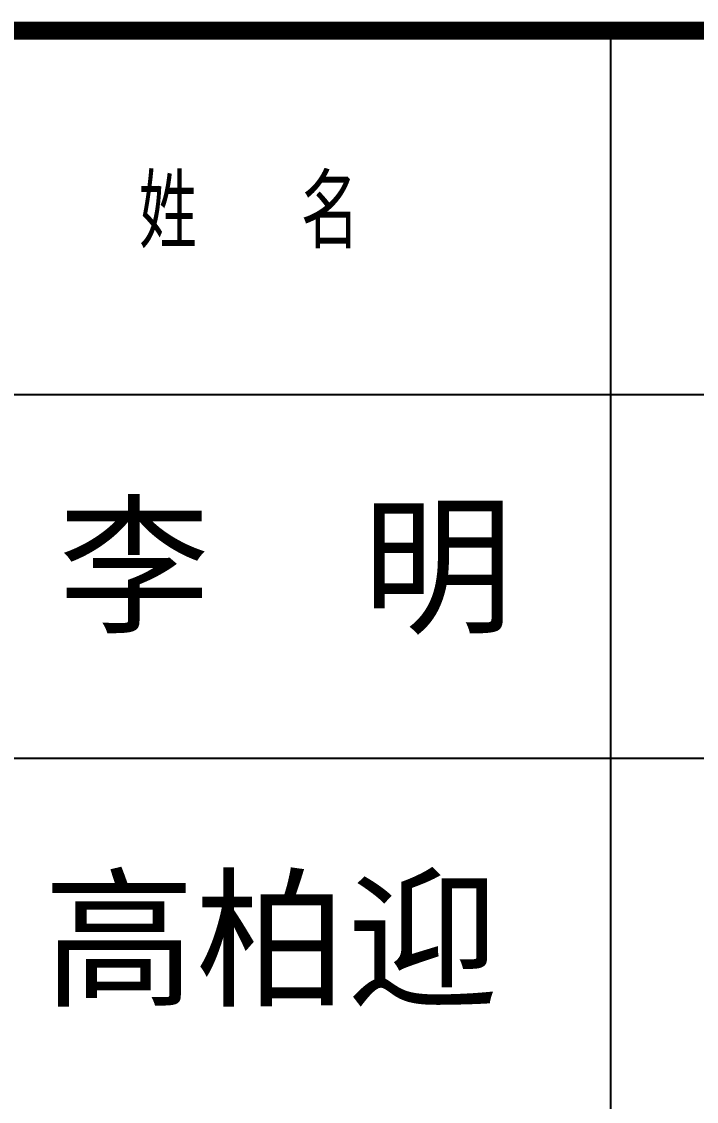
# Model space of a CAD drawing. Extents: x 33088 to 140010, y 13737 to 369010.
# Drawn here: x 117132 to 119172, y 105482 to 108747 of the extents above; entities that cross this region are included whole.
import ezdxf

# ---------------------------------------------------------------- set-up
doc = ezdxf.new("R2010")
doc.units = 0
doc.header["$LTSCALE"] = 1000
doc.header["$MEASUREMENT"] = 0
for name, color, linetype in [('PUB_TEXT', 7, 'CONTINUOUS'), ('PUB_TITLE', 4, 'CONTINUOUS'), ('签名', 255, 'CONTINUOUS')]:
    doc.layers.add(name, color=color, linetype=linetype)
doc.styles.add('-黑体', font='simhei.ttf', dxfattribs={"width": 0.8})
doc.styles.add('TQ', font='txt.shx', dxfattribs={"width": 0.8, "bigfont": 'hztxt.shx'})

msp = doc.modelspace()

# ---------------------------------------------------------------- linework, layer by layer
at = {"layer": 'PUB_TITLE', "color": 4}
for p, q in [((118913.3, 101019.8), (118913.3, 108719.8)), ((114843.4, 107619.8), (120893.4, 107619.8)), ((114843.4, 106519.8), (120893.4, 106519.8))]:
    msp.add_line(p, q, dxfattribs=at)
at = {"layer": 'PUB_TITLE', "color": 4, "const_width": 55}
msp.add_lwpolyline([(114843.4, 108719.8), (120893.4, 108719.8)], dxfattribs=at)

# ---------------------------------------------------------------- texts
at = {"layer": 'PUB_TEXT', "color": 2, "insert": (117486.6, 108281.5), "char_height": 220, "width": 1847.813, "attachment_point": 1, "style": 'TQ'}
msp.add_mtext('姓  名', dxfattribs=at)
at = {"layer": '签名', "linetype": 'CONTINUOUS', "style": '-黑体'}
for s, p in [('李  明', (117243.4, 106932.9)), ('高柏迎', (117198, 105804.4))]:
    msp.add_text(s, height=336.6, dxfattribs=at).set_placement(p)

doc.saveas('drawing.dxf')
